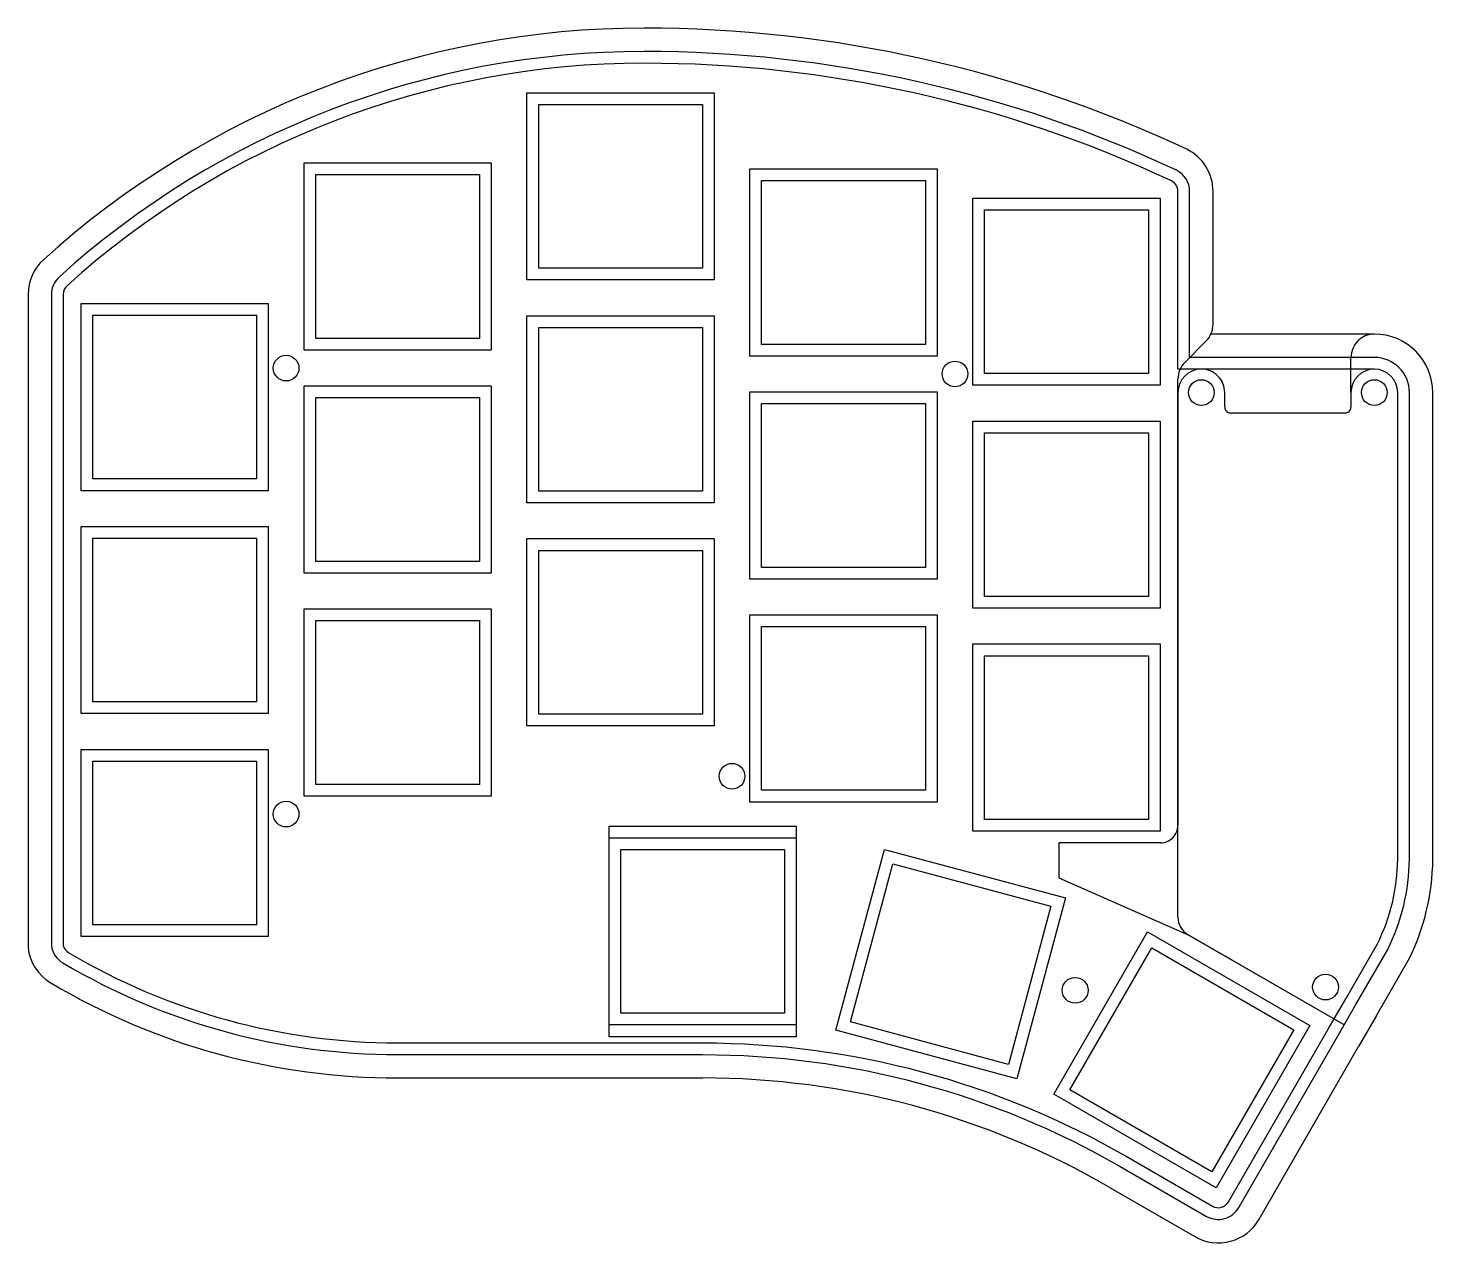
# Model space of a CAD drawing. Header units: millimetres. Extents: x 7 to 127, y -106 to -2.
import ezdxf

# ---------------------------------------------------------------- set-up
doc = ezdxf.new("R2010")
doc.units = ezdxf.units.MM
doc.layers.get('0').update_dxf_attribs({"linetype": 'CONTINUOUS'})

msp = doc.modelspace()

# ---------------------------------------------------------------- linework, layer by layer
for p, q in [((108.18, -27.77), (108.18, -16.41)), ((6.93, -25.21), (6.93, -81)), ((121.96, -28.6), (108, -28.6)), ((121.96, -28.6), (121.96, -28.6)), ((105.77, -31.02), (107.6, -29.19)), ((119.96, -33.6), (119.96, -30.6)), ((105.18, -78.42), (105.18, -32.43)), ((105.18, -33.6), (105.18, -70.57)), ((109.18, -34.83), (109.18, -33.6)), ((119.96, -33.6), (119.96, -34.85)), ((126.96, -73.47), (126.96, -33.6)), ((119.46, -35.35), (109.68, -35.35)), ((103.68, -72.07), (94.99, -72.07)), ((94.99, -72.07), (94.99, -75.06)), ((94.99, -75.06), (106.05, -79.92)), ((119.39, -87.62), (106.05, -79.92)), ((106.05, -79.92), (116.79, -86.12)), ((122.12, -86.89), (124.86, -82.13)), ((122.12, -86.89), (120.62, -89.48)), ((112.11, -104.21), (120.62, -89.48)), ((38.51, -92.16), (64.57, -92.16)), ((99.25, -101.45), (106.63, -105.71))]:
    msp.add_line(p, q)
for points in [[(106.18, -30.6), (106.18, -16.41, 0.28557), (105.07, -14.61, 0.110217), (59.56, -4.46, 0.186173), (9.58, -23.73, 0.209526), (8.93, -25.21), (8.93, -80.88, 0.226684), (9.9, -82.32, 0.134537), (38.51, -90.16), (64.57, -90.16, -0.131646), (100.25, -99.72), (107.63, -103.98, 0.418473), (110.37, -103.22), (118.89, -88.48), (120.39, -85.89), (123.1, -81.19, 0.113179), (124.96, -73.46), (124.96, -33.6, 0.414197), (121.96, -30.6)], [(10.41, -81.46, 0.13454), (38.51, -89.16), (64.57, -89.16, -0.131646), (100.75, -98.85), (108.13, -103.11, 0.420236), (109.5, -102.73), (118.02, -87.98), (119.52, -85.39), (122.22, -80.71, 0.112637), (123.96, -73.46), (123.96, -33.6, 0.414197), (121.96, -31.6), (105.18, -31.6), (105.18, -16.41, 0.28344), (104.63, -15.51, 0.110191), (59.56, -5.46, 0.186161), (10.26, -24.47, 0.20867), (9.93, -25.21), (9.93, -80.8, 0.211046)]]:
    msp.add_lwpolyline(points, format="xyb", close=True)
for points in [[(49.56, -23.98), (49.56, -7.98), (65.56, -7.98), (65.56, -23.98)], [(64.56, -22.98), (50.56, -22.98), (50.56, -8.98), (64.56, -8.98)], [(30.51, -29.98), (30.51, -13.98), (46.51, -13.98), (46.51, -29.98)], [(45.51, -14.98), (45.51, -28.98), (31.51, -28.98), (31.51, -14.98)], [(68.61, -30.48), (68.61, -14.48), (84.61, -14.48), (84.61, -30.48)], [(83.61, -15.48), (83.61, -29.48), (69.61, -29.48), (69.61, -15.48)], [(87.66, -32.98), (87.66, -16.98), (103.66, -16.98), (103.66, -32.98)], [(102.66, -17.98), (102.66, -31.98), (88.66, -31.98), (88.66, -17.98)], [(27.46, -25.98), (27.46, -41.98), (11.46, -41.98), (11.46, -25.98)], [(12.46, -26.98), (26.46, -26.98), (26.46, -40.98), (12.46, -40.98)], [(65.56, -27.03), (65.56, -43.03), (49.56, -43.03), (49.56, -27.03)], [(50.56, -28.03), (64.56, -28.03), (64.56, -42.03), (50.56, -42.03)], [(46.51, -33.03), (46.51, -49.03), (30.51, -49.03), (30.51, -33.03)], [(84.61, -33.53), (84.61, -49.53), (68.61, -49.53), (68.61, -33.53)], [(31.51, -48.03), (31.51, -34.03), (45.51, -34.03), (45.51, -48.03)], [(83.61, -34.53), (83.61, -48.53), (69.61, -48.53), (69.61, -34.53)], [(87.66, -52.03), (87.66, -36.03), (103.66, -36.03), (103.66, -52.03)], [(102.66, -51.03), (88.66, -51.03), (88.66, -37.03), (102.66, -37.03)], [(27.46, -45.03), (27.46, -61.03), (11.46, -61.03), (11.46, -45.03)], [(26.46, -60.03), (12.46, -60.03), (12.46, -46.03), (26.46, -46.03)], [(49.56, -46.08), (65.56, -46.08), (65.56, -62.08), (49.56, -62.08)], [(64.56, -61.08), (50.56, -61.08), (50.56, -47.08), (64.56, -47.08)], [(30.51, -52.08), (46.51, -52.08), (46.51, -68.08), (30.51, -68.08)], [(68.61, -52.58), (84.61, -52.58), (84.61, -68.58), (68.61, -68.58)], [(45.51, -53.08), (45.51, -67.08), (31.51, -67.08), (31.51, -53.08)], [(69.61, -67.58), (69.61, -53.58), (83.61, -53.58), (83.61, -67.58)], [(87.66, -55.08), (103.66, -55.08), (103.66, -71.08), (87.66, -71.08)], [(88.66, -70.08), (88.66, -56.08), (102.66, -56.08), (102.66, -70.08)], [(27.46, -64.08), (27.46, -80.08), (11.46, -80.08), (11.46, -64.08)], [(12.46, -65.08), (26.46, -65.08), (26.46, -79.08), (12.46, -79.08)], [(56.57, -70.63), (72.57, -70.63), (72.57, -88.63), (56.57, -88.63)], [(72.57, -71.63), (72.57, -87.63), (56.57, -87.63), (56.57, -71.63)], [(57.57, -72.63), (71.57, -72.63), (71.57, -86.63), (57.57, -86.63)], [(75.96, -88.08), (80.1, -72.63), (95.56, -76.77), (91.42, -92.22)], [(90.71, -91), (77.19, -87.37), (80.81, -73.85), (94.33, -77.48)], [(94.58, -93.53), (102.58, -79.68), (116.44, -87.68), (108.44, -101.53)], [(102.95, -81.04), (115.07, -88.04), (108.07, -100.17), (95.95, -93.17)]]:
    msp.add_lwpolyline(points, close=True)
for centre in [(28.98, -31.51), (86.13, -32.01), (107.18, -33.6), (121.96, -33.6), (67.08, -66.38), (28.98, -69.61), (96.4, -84.67), (117.79, -84.39)]:
    msp.add_circle(centre, 1.1)
for centre, radius, start, end in [((59.56, -78.88), 76.42, 89.9999, 132.1885), ((59.56, -111.51), 109.05, 64.8331, 89.9997), ((104.18, -16.41), 4, 0.0086, 64.0764), ((10.94, -25.21), 4, 132.4276, 179.9468), ((106.18, -27.77), 2, 314.9978, 359.9997), ((121.96, -30.6), 2, 89.996, 179.9946), ((121.96, -33.6), 5, -0.0007, 89.9965), ((107.18, -32.43), 2, 134.9978, 179.9997), ((107.18, -33.6), 2, 90.0008, 179.9949), ((107.18, -33.6), 2, -0.0077, 90.008), ((121.96, -33.6), 2, 89.996, 179.9946), ((109.68, -34.85), 0.5, 176.999, 269.9987), ((119.46, -34.85), 0.5, -90.0195, 0.03), ((103.68, -70.57), 1.5, 269.9997, 359.9999), ((107.19, -73.26), 19.77, 333.3308, 359.3761), ((106.91, -78.42), 1.73, 180.203, 239.9963), ((106.91, -78.42), 1.73, 180.014, 240.0058), ((10.92, -80.59), 4.01, 185.8771, 239.3903), ((38.51, -34.04), 58.12, 239.3512, 269.9997), ((64.57, -161.51), 69.35, 60.0014, 90), ((108.63, -102.25), 4, 239.9947, 330.5786)]:
    msp.add_arc(centre, radius, start, end)

doc.saveas('drawing.dxf')
